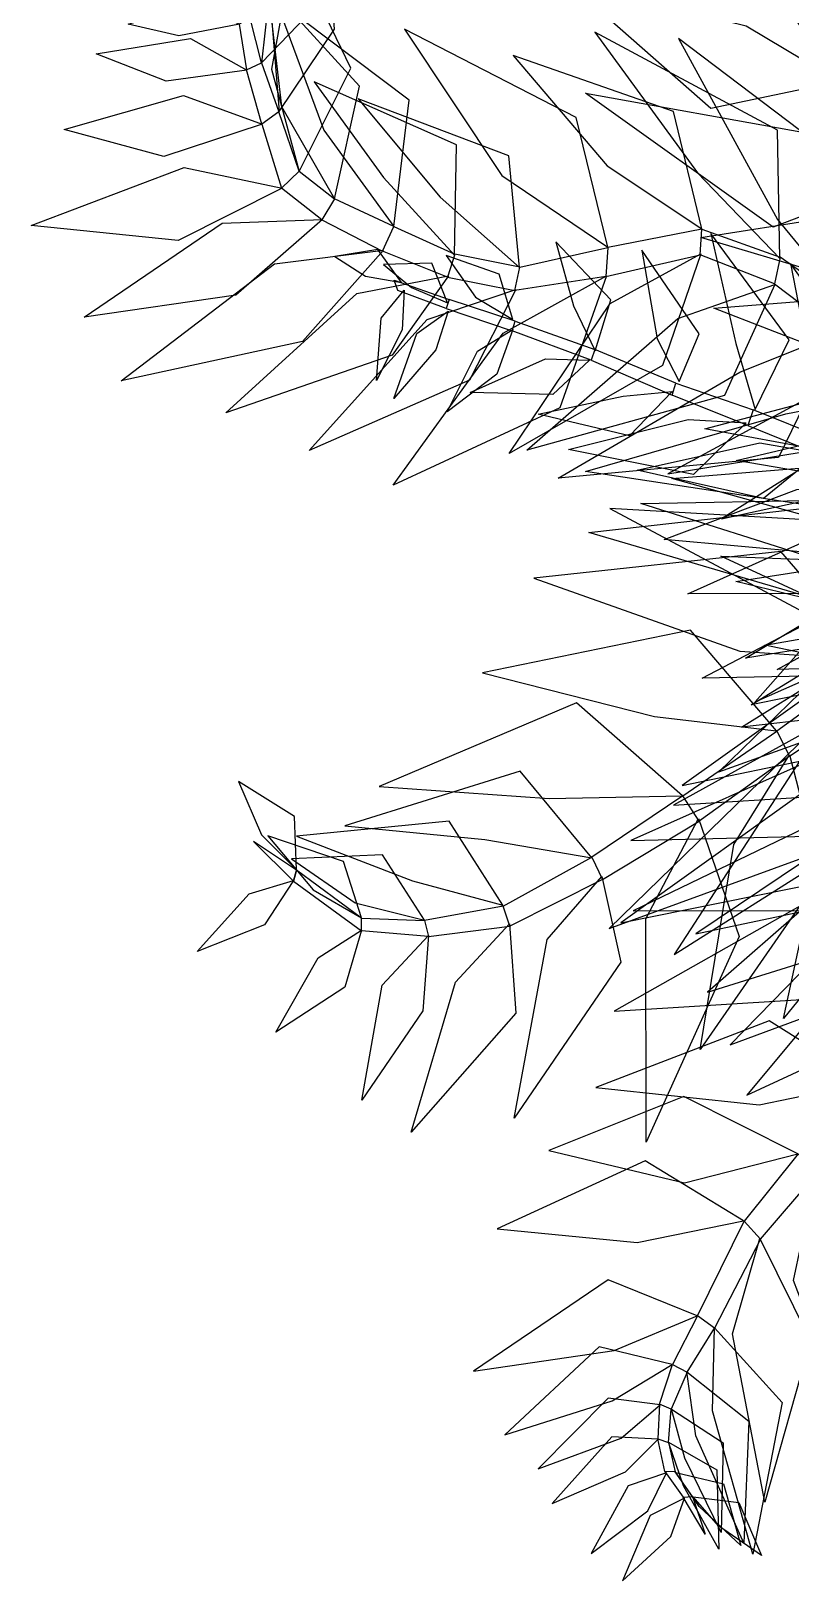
# Model space of a CAD drawing. Extents: x -0.264 to 0.274, y -0.288 to 0.275.
# Drawn here: x -0.01292 to -0.00353, y -0.01509 to 0.00407 of the extents above; entities that cross this region are included whole.
import ezdxf

# ---------------------------------------------------------------- set-up
doc = ezdxf.new("R2010")
doc.units = 0
doc.linetypes.add('LEAF_G', pattern=[10000, 10000, 0])
doc.layers.get('0').update_dxf_attribs({"linetype": 'CONTINUOUS'})

# ---------------------------------------------------------------- blocks, each defined once
blk = doc.blocks.new('12ZPLT14_LEAF')
at = {"color": 3, "linetype": 'LEAF_G'}
for points in [[(-0.039, 0.019, 238.124), (0.391, 0.526, 236.062), (3.306, -0.563, 234.703), (1.385, 0.526, 237.137)], [(-0.029, 0.019, 238.56), (0.453, 0.57, 240.502), (3.645, -0.534, 241.656), (1.572, 0.57, 239.535)]]:
    blk.add_3dface(points, dxfattribs=at)

msp = doc.modelspace()

# ---------------------------------------------------------------- linework, layer by layer
at = {"color": 3, "linetype": 'BYBLOCK'}
for points in [[(-0.002627, 0.003584, 0.006179), (-0.002931, 0.003447, 0.006161), (-0.003578, 0.004383, 0.006281), (-0.003306, 0.004499, 0.006345)], [(-0.010251, 0.003586, -0.002642), (-0.010066, 0.003674, -0.002642), (-0.010206, 0.004228, -0.003351), (-0.010342, 0.004153, -0.003351)], [(-0.009851, 0.003069, -0.001818), (-0.010062, 0.002917, -0.001818), (-0.010251, 0.003586, -0.002642), (-0.010066, 0.003674, -0.002642)], [(-0.009818, 0.002123, -0.000968), (-0.009601, 0.002334, -0.000968), (-0.009851, 0.003069, -0.001818), (-0.010062, 0.002917, -0.001818)], [(-0.009163, 0.001992, -0.000084), (-0.009321, 0.001734, -0.000084), (-0.009818, 0.002123, -0.000968), (-0.009601, 0.002334, -0.000968)], [(-0.008571, 0.001347, 0.00078), (-0.008431, 0.001651, 0.00078), (-0.009163, 0.001992, -0.000084), (-0.009321, 0.001734, -0.000084)], [(-0.007674, 0.001307, 0.001447), (-0.007765, 0.001026, 0.001447), (-0.008571, 0.001347, 0.00078), (-0.008431, 0.001651, 0.00078)], [(-0.004642, 0.001302, 0.002455), (-0.004622, 0.001618, 0.002455), (-0.005783, 0.00139, 0.002463), (-0.005809, 0.001034, 0.002463)], [(-0.003653, 0.001273, 0.002359), (-0.003724, 0.000944, 0.002359), (-0.004642, 0.001302, 0.002455), (-0.004622, 0.001618, 0.002455)], [(-0.005783, 0.00139, 0.002463), (-0.005809, 0.001034, 0.002463), (-0.006933, 0.000858, 0.002112), (-0.006874, 0.001148, 0.002112)], [(-0.006933, 0.000858, 0.002112), (-0.006874, 0.001148, 0.002112), (-0.007674, 0.001307, 0.001447), (-0.007765, 0.001026, 0.001447)], [(-0.00293, 0.000342, 0.001799), (-0.002819, 0.000682, 0.001799), (-0.003653, 0.001273, 0.002359), (-0.003724, 0.000944, 0.002359)], [(-0.007747, 0.00075, 0.010856), (-0.007783, 0.000639, 0.010856), (-0.00838, 0.00086, 0.010328), (-0.008426, 0.000989, 0.01019)], [(-0.006967, 0.000363, 0.01117), (-0.006929, 0.000481, 0.01117), (-0.007747, 0.00075, 0.010856), (-0.007783, 0.000639, 0.010856)], [(-0.005947, 0.000131, 0.011341), (-0.00599, -0.000002, 0.011341), (-0.006967, 0.000363, 0.01117), (-0.006929, 0.000481, 0.01117)], [(-0.00499, -0.000433, 0.011371), (-0.004942, -0.000286, 0.011371), (-0.005947, 0.000131, 0.011341), (-0.00599, -0.000002, 0.011341)], [(-0.003989, -0.000615, 0.011139), (-0.004052, -0.00081, 0.011139), (-0.00499, -0.000433, 0.011371), (-0.004942, -0.000286, 0.011371)], [(-0.003151, -0.001177, 0.010703), (-0.003087, -0.000979, 0.010703), (-0.003989, -0.000615, 0.011139), (-0.004052, -0.00081, 0.011139)], [(-0.002303, -0.004065, 0.005242), (-0.002482, -0.003711, 0.005242), (-0.003695, -0.004586, 0.005444), (-0.003538, -0.004896, 0.005444)], [(-0.003695, -0.004586, 0.005444), (-0.003538, -0.004896, 0.005444), (-0.004657, -0.0057, 0.005638), (-0.004858, -0.005388, 0.005638)], [(-0.004657, -0.0057, 0.005638), (-0.004858, -0.005388, 0.005638), (-0.005982, -0.006146, 0.005233), (-0.00585, -0.006419, 0.005233)], [(-0.00967, -0.006442, 0.003618), (-0.009632, -0.006307, 0.003618), (-0.010164, -0.00595, 0.003229), (-0.00967, -0.006442, 0.003618)], [(-0.00883, -0.007056, 0.004074), (-0.008829, -0.0069, 0.004074), (-0.009632, -0.006307, 0.003618), (-0.00967, -0.006442, 0.003618)], [(-0.005982, -0.006146, 0.005233), (-0.00585, -0.006419, 0.005233), (-0.006998, -0.006996, 0.004945), (-0.007079, -0.006749, 0.004945)], [(-0.006998, -0.006996, 0.004945), (-0.007079, -0.006749, 0.004945), (-0.008051, -0.006926, 0.004514), (-0.008002, -0.007125, 0.004514)], [(-0.008051, -0.006926, 0.004514), (-0.008002, -0.007125, 0.004514), (-0.00883, -0.007056, 0.004074), (-0.008829, -0.0069, 0.004074)], [(-0.0032, -0.010054, 0.003585), (-0.003431, -0.009813, 0.003585), (-0.0041, -0.010644, 0.003114), (-0.003898, -0.010869, 0.003114)], [(-0.0041, -0.010644, 0.003114), (-0.003898, -0.010869, 0.003114), (-0.004467, -0.011969, 0.00312), (-0.004678, -0.011815, 0.00312)], [(-0.004467, -0.011969, 0.00312), (-0.004678, -0.011815, 0.00312), (-0.004987, -0.012417, 0.003462), (-0.004804, -0.01251, 0.003462)], [(-0.004987, -0.012417, 0.003462), (-0.004804, -0.01251, 0.003462), (-0.005002, -0.012967, 0.003691), (-0.005146, -0.012908, 0.003691)], [(-0.005002, -0.012967, 0.003691), (-0.005146, -0.012908, 0.003691), (-0.005166, -0.013334, 0.003969), (-0.005033, -0.013379, 0.003969)], [(-0.005166, -0.013334, 0.003969), (-0.005033, -0.013379, 0.003969), (-0.004954, -0.013744, 0.004397), (-0.005078, -0.013739, 0.004397)], [(-0.004954, -0.013744, 0.004397), (-0.005078, -0.013739, 0.004397), (-0.004852, -0.014057, 0.0048), (-0.004736, -0.014048, 0.0048)], [(-0.004852, -0.014057, 0.0048), (-0.004736, -0.014048, 0.0048), (-0.004583, -0.014512, 0.005604), (-0.004852, -0.014057, 0.0048)]]:
    msp.add_3dface(points, dxfattribs=at)

# ---------------------------------------------------------------- block references
at = {"color": 0, "linetype": 'BYBLOCK', "extrusion": (0.910232, 0.410716, 0.052815), "xscale": 0.00075961875, "yscale": 0.00075961875, "zscale": 0.00075961875, "rotation": 356.7147015361817}
msp.add_blockref('12ZPLT14_LEAF', (0.00437, 0.006203, -0.181804), dxfattribs=at)
at = {"color": 0, "linetype": 'BYBLOCK', "extrusion": (0.862104, 0.498671, -0.090024), "xscale": 0.0008440208333333, "yscale": 0.0008440208333333, "zscale": 0.0008440208333333, "rotation": 11.92221627460273}
msp.add_blockref('12ZPLT14_LEAF', (0.003063, 0.005876, -0.202242), dxfattribs=at)
at = {"color": 0, "linetype": 'BYBLOCK', "extrusion": (0.811421, 0.584462, 0), "xscale": 0.0005926666666667, "yscale": 0.0005926666666667, "zscale": 0.0005926666666667, "rotation": 323.1329334893773}
msp.add_blockref('12ZPLT14_LEAF', (0.008256, -0.001838, -0.147583), dxfattribs=at)
at = {"color": 0, "linetype": 'BYBLOCK', "extrusion": (0.876295, 0.481774, 0), "xscale": 0.0003527777777778, "yscale": 0.0003527777777778, "zscale": 0.0003527777777778, "rotation": 313.5844495043009}
msp.add_blockref('12ZPLT14_LEAF', (0.008624, -0.003364, -0.091063), dxfattribs=at)
at = {"color": 0, "linetype": 'BYBLOCK', "extrusion": (0.902113, 0.4315, 0), "xscale": 0.0004656666666667, "yscale": 0.0004656666666667, "zscale": 0.0004656666666667, "rotation": 318.4231108309654}
msp.add_blockref('12ZPLT14_LEAF', (0.007663, -0.002658, -0.118582), dxfattribs=at)
at = {"color": 0, "linetype": 'BYBLOCK', "extrusion": (0.711065, 0.684871, -0.159178), "xscale": 0.0006879166666667, "yscale": 0.0006879166666667, "zscale": 0.0006879166666667, "rotation": 331.1434003233085}
msp.add_blockref('12ZPLT14_LEAF', (0.008352, -0.001849, -0.16918), dxfattribs=at)
at = {"color": 0, "linetype": 'BYBLOCK', "extrusion": (0.656912, 0.724923, -0.207252), "xscale": 0.000809625, "yscale": 0.000809625, "zscale": 0.000809625, "rotation": 38.12844069847289}
msp.add_blockref('12ZPLT14_LEAF', (0.00136, 0.004774, -0.193892), dxfattribs=at)
at = {"color": 0, "linetype": 'BYBLOCK', "extrusion": (0.529089, 0.834062, -0.156223), "xscale": 0.0009569097222222, "yscale": 0.0009569097222222, "zscale": 0.0009569097222222, "rotation": 41.51140519085612}
msp.add_blockref('12ZPLT14_LEAF', (0.000691, 0.003904, -0.22869), dxfattribs=at)
at = {"color": 0, "linetype": 'BYBLOCK', "extrusion": (0.693605, 0.690927, -0.203797), "xscale": 0.0006321777777778, "yscale": 0.0006321777777778, "zscale": 0.0006321777777778, "rotation": 358.6016797508335}
msp.add_blockref('12ZPLT14_LEAF', (0.002264, 0.005381, -0.151673), dxfattribs=at)
at = {"color": 0, "linetype": 'BYBLOCK', "extrusion": (0.514383, 0.836886, -0.187169), "xscale": 0.0006879166666667, "yscale": 0.0006879166666667, "zscale": 0.0006879166666667, "rotation": 333.4084106607308}
msp.add_blockref('12ZPLT14_LEAF', (0.008862, -0.000715, -0.167133), dxfattribs=at)
at = {"color": 0, "linetype": 'BYBLOCK', "extrusion": (0.406046, 0.876354, -0.259094), "xscale": 0.00075961875, "yscale": 0.00075961875, "zscale": 0.00075961875, "rotation": 341.2171047013917}
msp.add_blockref('12ZPLT14_LEAF', (0.008361, 0.000153, -0.183379), dxfattribs=at)
at = {"color": 0, "linetype": 'BYBLOCK', "extrusion": (0.205731, 0.959403, -0.192929), "xscale": 0.0007655277777778, "yscale": 0.0007655277777778, "zscale": 0.0007655277777778, "rotation": 1.170612520514033}
msp.add_blockref('12ZPLT14_LEAF', (0.003864, 0.002354, -0.182619), dxfattribs=at)
at = {"color": 0, "linetype": 'BYBLOCK', "extrusion": (0.072392, 0.997376, 0), "xscale": 0.000809625, "yscale": 0.000809625, "zscale": 0.000809625, "rotation": 342.4599901946296}
msp.add_blockref('12ZPLT14_LEAF', (0.005888, 0.00244, -0.192173), dxfattribs=at)
at = {"color": 0, "linetype": 'BYBLOCK', "extrusion": (0.587764, 0.809032, 0), "xscale": 0.0009144, "yscale": 0.0009144, "zscale": 0.0009144, "rotation": 48.08304670363599}
msp.add_blockref('12ZPLT14_LEAF', (0.000264, 0.002923, -0.218085), dxfattribs=at)
at = {"color": 0, "linetype": 'BYBLOCK', "extrusion": (0.308192, 0.948517, 0.073026), "xscale": 0.0008128, "yscale": 0.0008128, "zscale": 0.0008128, "rotation": 14.38302986714207}
msp.add_blockref('12ZPLT14_LEAF', (0.00292, 0.001823, -0.19399), dxfattribs=at)
at = {"color": 0, "linetype": 'BYBLOCK', "extrusion": (0.686964, 0.694684, 0.213294), "xscale": 0.0010540118055556, "yscale": 0.0010540118055556, "zscale": 0.0010540118055556, "rotation": 43.5825027893686}
msp.add_blockref('12ZPLT14_LEAF', (-0.00041, 0.00178, -0.251219), dxfattribs=at)
at = {"color": 0, "linetype": 'BYBLOCK', "extrusion": (0.058478, 0.981669, -0.181401), "xscale": 0.0007196666666667, "yscale": 0.0007196666666667, "zscale": 0.0007196666666667, "rotation": 345.1635325028671}
msp.add_blockref('12ZPLT14_LEAF', (0.004727, 0.00264, -0.170806), dxfattribs=at)
at = {"color": 0, "linetype": 'BYBLOCK', "extrusion": (0.760802, 0.612447, 0.214682), "xscale": 0.0012065, "yscale": 0.0012065, "zscale": 0.0012065, "rotation": 54.95498132351153}
msp.add_blockref('12ZPLT14_LEAF', (-0.000858, 0.000528, -0.287848), dxfattribs=at)
at = {"color": 0, "linetype": 'BYBLOCK', "extrusion": (0.499707, 0.841216, 0.206514), "xscale": 0.0008321145833333, "yscale": 0.0008321145833333, "zscale": 0.0008321145833333, "rotation": 13.53271831886389}
msp.add_blockref('12ZPLT14_LEAF', (0.001724, 0.001281, -0.199365), dxfattribs=at)
at = {"color": 0, "linetype": 'BYBLOCK', "extrusion": (0.280936, 0.864632, -0.416518), "xscale": 0.0006716888888889, "yscale": 0.0006716888888889, "zscale": 0.0006716888888889, "rotation": 346.5953295029091}
msp.add_blockref('12ZPLT14_LEAF', (0.007719, 0.000773, -0.161853), dxfattribs=at)
at = {"color": 0, "linetype": 'BYBLOCK', "extrusion": (0.177947, 0.923569, -0.339639), "xscale": 0.0006716888888889, "yscale": 0.0006716888888889, "zscale": 0.0006716888888889, "rotation": 349.0157666197003}
msp.add_blockref('12ZPLT14_LEAF', (0.006986, 0.001864, -0.161106), dxfattribs=at)
at = {"color": 0, "linetype": 'BYBLOCK', "extrusion": (0.636265, 0.744762, 0.201235), "xscale": 0.000904875, "yscale": 0.000904875, "zscale": 0.000904875, "rotation": 25.72716509511028}
msp.add_blockref('12ZPLT14_LEAF', (0.000277, 0.000494, -0.21775), dxfattribs=at)
at = {"color": 0, "linetype": 'BYBLOCK', "extrusion": (0.691828, 0.722062, 0), "xscale": 0.0012065, "yscale": 0.0012065, "zscale": 0.0012065, "rotation": 66.36511019242111}
msp.add_blockref('12ZPLT14_LEAF', (-0.001886, 0.002438, -0.288374), dxfattribs=at)
at = {"color": 0, "linetype": 'BYBLOCK', "extrusion": (0.676143, 0.736771, 0), "xscale": 0.001016, "yscale": 0.001016, "zscale": 0.001016, "rotation": 58.02813427614385}
msp.add_blockref('12ZPLT14_LEAF', (-0.001021, 0.006768, -0.243316), dxfattribs=at)
at = {"color": 0, "linetype": 'BYBLOCK', "extrusion": (0.809017, 0.587785, 0), "xscale": 0.0011094861111111, "yscale": 0.0011094861111111, "zscale": 0.0011094861111111, "rotation": 59.2428066263919}
msp.add_blockref('12ZPLT14_LEAF', (-0.001794, 0.004634, -0.265376), dxfattribs=at)
at = {"color": 0, "linetype": 'BYBLOCK', "extrusion": (0.306374, 0.942923, -0.130501), "xscale": 0.0009652, "yscale": 0.0009652, "zscale": 0.0009652, "rotation": 60.09770360445885}
msp.add_blockref('12ZPLT14_LEAF', (0.000465, 0.001433, -0.232692), dxfattribs=at)
at = {"color": 0, "linetype": 'BYBLOCK', "extrusion": (0.295976, 0.91092, -0.287442), "xscale": 0.0008875888888889, "yscale": 0.0008875888888889, "zscale": 0.0008875888888889, "rotation": 37.86220725127892}
msp.add_blockref('12ZPLT14_LEAF', (0.000553, 0.002446, -0.214871), dxfattribs=at)
at = {"color": 0, "linetype": 'BYBLOCK', "extrusion": (0.579976, 0.79452, -0.179905), "xscale": 0.0004656666666667, "yscale": 0.0004656666666667, "zscale": 0.0004656666666667, "rotation": 11.52196058346811}
msp.add_blockref('12ZPLT14_LEAF', (0.002853, 0.010433, -0.115876), dxfattribs=at)
at = {"color": 0, "linetype": 'BYBLOCK', "extrusion": (0.300797, 0.925757, -0.229117), "xscale": 0.0008128, "yscale": 0.0008128, "zscale": 0.0008128, "rotation": 53.75431850018863}
msp.add_blockref('12ZPLT14_LEAF', (0.000369, 0.0038, -0.197016), dxfattribs=at)
at = {"color": 0, "linetype": 'BYBLOCK', "extrusion": (0.56226, 0.800396, 0.207916), "xscale": 0.0003527777777778, "yscale": 0.0003527777777778, "zscale": 0.0003527777777778, "rotation": 9.956138699033174}
msp.add_blockref('12ZPLT14_LEAF', (0.003872, 0.011771, -0.084759), dxfattribs=at)
at = {"color": 0, "linetype": 'BYBLOCK', "extrusion": (0.521134, 0.818863, -0.240588), "xscale": 0.0003175, "yscale": 0.0003175, "zscale": 0.0003175, "rotation": 352.7937490172275}
msp.add_blockref('12ZPLT14_LEAF', (0.005081, 0.010237, -0.08147), dxfattribs=at)
at = {"color": 0, "linetype": 'BYBLOCK', "extrusion": (-0.260455, 0.910203, -0.322015), "xscale": 0.0002469444444444, "yscale": 0.0002469444444444, "zscale": 0.0002469444444444, "rotation": 328.8499255982846}
msp.add_blockref('12ZPLT14_LEAF', (0.007752, 0.010781, -0.059185), dxfattribs=at)
at = {"color": 0, "linetype": 'BYBLOCK', "extrusion": (0.610524, 0.742525, -0.275529), "xscale": 0.0004741333333333, "yscale": 0.0004741333333333, "zscale": 0.0004741333333333, "rotation": 5.990364599136128}
msp.add_blockref('12ZPLT14_LEAF', (0.001738, 0.009523, -0.118656), dxfattribs=at)
at = {"color": 0, "linetype": 'BYBLOCK', "extrusion": (0.48957, 0.871964, 0), "xscale": 0.0005503333333333, "yscale": 0.0005503333333333, "zscale": 0.0005503333333333, "rotation": 7.773910575086896}
msp.add_blockref('12ZPLT14_LEAF', (0.001508, 0.010076, -0.133589), dxfattribs=at)
at = {"color": 0, "linetype": 'BYBLOCK', "extrusion": (0.038559, 0.984959, -0.168429), "xscale": 0.0002822222222222, "yscale": 0.0002822222222222, "zscale": 0.0002822222222222, "rotation": 333.2437326221656}
msp.add_blockref('12ZPLT14_LEAF', (0.006977, 0.011027, -0.068982), dxfattribs=at)
at = {"color": 0, "linetype": 'BYBLOCK', "extrusion": (-0.024868, 0.909933, -0.414009), "xscale": 0.0002645833333333, "yscale": 0.0002645833333333, "zscale": 0.0002645833333333, "rotation": 330.9316780708809}
msp.add_blockref('12ZPLT14_LEAF', (0.007747, 0.010249, -0.066774), dxfattribs=at)
at = {"color": 0, "linetype": 'BYBLOCK', "extrusion": (0.400358, 0.916359, 0), "xscale": 0.000607695, "yscale": 0.000607695, "zscale": 0.000607695, "rotation": 26.91362838816688}
msp.add_blockref('12ZPLT14_LEAF', (0.00129, 0.009455, -0.147194), dxfattribs=at)
at = {"color": 0, "linetype": 'BYBLOCK', "extrusion": (0.301959, 0.929335, 0.212502), "xscale": 0.0007196666666667, "yscale": 0.0007196666666667, "zscale": 0.0007196666666667, "rotation": 44.99477001977236}
msp.add_blockref('12ZPLT14_LEAF', (0.000531, 0.00742, -0.17241), dxfattribs=at)
at = {"color": 0, "linetype": 'BYBLOCK', "extrusion": (0.306899, 0.944538, 0.116883), "xscale": 0.0006321777777778, "yscale": 0.0006321777777778, "zscale": 0.0006321777777778, "rotation": 41.99648282158312}
msp.add_blockref('12ZPLT14_LEAF', (0.000953, 0.008521, -0.152035), dxfattribs=at)
at = {"color": 0, "linetype": 'BYBLOCK', "extrusion": (-0.882088, 0.464182, -0.08035), "xscale": 0.0012065, "yscale": 0.0012065, "zscale": 0.0012065, "rotation": 71.85811183998969}
msp.add_blockref('12ZPLT14_LEAF', (0.001613, 0.001704, -0.288197), dxfattribs=at)
at = {"color": 0, "linetype": 'BYBLOCK', "extrusion": (-0.906342, 0.418351, -0.059384), "xscale": 0.0011094861111111, "yscale": 0.0011094861111111, "zscale": 0.0011094861111111, "rotation": 72.42916529799241}
msp.add_blockref('12ZPLT14_LEAF', (0.001832, 0.003549, -0.265384), dxfattribs=at)
at = {"color": 0, "linetype": 'BYBLOCK', "extrusion": (-0.897032, 0.412444, 0.158822), "xscale": 0.001016, "yscale": 0.001016, "zscale": 0.001016, "rotation": 40.25821777117617}
msp.add_blockref('12ZPLT14_LEAF', (0.002319, 0.005365, -0.242481), dxfattribs=at)
at = {"color": 0, "linetype": 'BYBLOCK', "extrusion": (-0.307856, 0.933822, 0.182212), "xscale": 0.0009569097222222, "yscale": 0.0009569097222222, "zscale": 0.0009569097222222, "rotation": 4.457616008635196}
msp.add_blockref('12ZPLT14_LEAF', (0.002529, 0.005248, -0.230251), dxfattribs=at)
at = {"color": 0, "linetype": 'BYBLOCK', "extrusion": (-0.45008, 0.891857, 0.044937), "xscale": 0.0008995833333333, "yscale": 0.0008995833333333, "zscale": 0.0008995833333333, "rotation": 0.3279342980702916}
msp.add_blockref('12ZPLT14_LEAF', (0.003916, 0.005327, -0.21656), dxfattribs=at)
at = {"color": 0, "linetype": 'BYBLOCK', "extrusion": (-0.860409, 0.463414, 0.212001), "xscale": 0.0009569097222222, "yscale": 0.0009569097222222, "zscale": 0.0009569097222222, "rotation": 24.44855641870884}
msp.add_blockref('12ZPLT14_LEAF', (0.003185, 0.006709, -0.22807), dxfattribs=at)
at = {"color": 0, "linetype": 'BYBLOCK', "extrusion": (-0.445525, 0.868355, -0.217872), "xscale": 0.0007902222222222, "yscale": 0.0007902222222222, "zscale": 0.0007902222222222, "rotation": 0.4853307192192116}
msp.add_blockref('12ZPLT14_LEAF', (0.005406, 0.004759, -0.192031), dxfattribs=at)
at = {"color": 0, "linetype": 'BYBLOCK', "extrusion": (-0.805927, 0.58554, 0.087318), "xscale": 0.0008995833333333, "yscale": 0.0008995833333333, "zscale": 0.0008995833333333, "rotation": 24.04240939826841}
msp.add_blockref('12ZPLT14_LEAF', (0.003924, 0.007788, -0.215782), dxfattribs=at)
at = {"color": 0, "linetype": 'BYBLOCK', "extrusion": (-0.910155, 0.264049, 0.319212), "xscale": 0.0012065, "yscale": 0.0012065, "zscale": 0.0012065, "rotation": 23.21718438188041}
msp.add_blockref('12ZPLT14_LEAF', (0.004143, 0.000333, -0.288191), dxfattribs=at)
at = {"color": 0, "linetype": 'BYBLOCK', "extrusion": (-0.694715, 0.691071, -0.199482), "xscale": 0.0007902222222222, "yscale": 0.0007902222222222, "zscale": 0.0007902222222222, "rotation": 2.313701336929975}
msp.add_blockref('12ZPLT14_LEAF', (0.004513, 0.007852, -0.192863), dxfattribs=at)
at = {"color": 0, "linetype": 'BYBLOCK', "extrusion": (-0.522121, 0.776861, -0.351963), "xscale": 0.0008440208333333, "yscale": 0.0008440208333333, "zscale": 0.0008440208333333, "rotation": 355.0605140125101}
msp.add_blockref('12ZPLT14_LEAF', (0.007062, 0.004589, -0.20496), dxfattribs=at)
at = {"color": 0, "linetype": 'BYBLOCK', "extrusion": (-0.880301, 0.447252, 0.158229), "xscale": 0.0011094861111111, "yscale": 0.0011094861111111, "zscale": 0.0011094861111111, "rotation": 18.23305469868124}
msp.add_blockref('12ZPLT14_LEAF', (0.004852, 0.001707, -0.265745), dxfattribs=at)
at = {"color": 0, "linetype": 'BYBLOCK', "extrusion": (-0.797688, 0.579554, 0.166764), "xscale": 0.001016, "yscale": 0.001016, "zscale": 0.001016, "rotation": 20.74333543133366}
msp.add_blockref('12ZPLT14_LEAF', (0.005277, 0.003125, -0.24439), dxfattribs=at)
at = {"color": 0, "linetype": 'BYBLOCK', "extrusion": (-0.676097, 0.725822, -0.12679), "xscale": 0.00075961875, "yscale": 0.00075961875, "zscale": 0.00075961875, "rotation": 20.69332130735222}
msp.add_blockref('12ZPLT14_LEAF', (0.005337, 0.008913, -0.185384), dxfattribs=at)
at = {"color": 0, "linetype": 'BYBLOCK', "extrusion": (-0.392978, 0.774504, -0.495694), "xscale": 0.0006879166666667, "yscale": 0.0006879166666667, "zscale": 0.0006879166666667, "rotation": 3.504679806709003}
msp.add_blockref('12ZPLT14_LEAF', (0.008139, 0.003095, -0.169086), dxfattribs=at)
at = {"color": 0, "linetype": 'BYBLOCK', "extrusion": (0.276232, 0.942063, -0.1903), "xscale": 0.0003175, "yscale": 0.0003175, "zscale": 0.0003175, "rotation": 336.1998635572548}
msp.add_blockref('12ZPLT14_LEAF', (0.007477, 0.001859, -0.085026), dxfattribs=at)
at = {"color": 0, "linetype": 'BYBLOCK', "extrusion": (-0.714823, 0.699306, 0), "xscale": 0.00086121875, "yscale": 0.00086121875, "zscale": 0.00086121875, "rotation": 0.2922020955909724}
msp.add_blockref('12ZPLT14_LEAF', (0.00555, 0.003593, -0.208969), dxfattribs=at)
at = {"color": 0, "linetype": 'BYBLOCK', "extrusion": (-0.297612, 0.902749, -0.310598), "xscale": 0.0005926666666667, "yscale": 0.0005926666666667, "zscale": 0.0005926666666667, "rotation": 356.8464679959272}
msp.add_blockref('12ZPLT14_LEAF', (0.008854, 0.003397, -0.146898), dxfattribs=at)
at = {"color": 0, "linetype": 'BYBLOCK', "extrusion": (0.006248, 0.991868, -0.127121), "xscale": 0.0003527777777778, "yscale": 0.0003527777777778, "zscale": 0.0003527777777778, "rotation": 341.2249082502394}
msp.add_blockref('12ZPLT14_LEAF', (0.008795, 0.003143, -0.091569), dxfattribs=at)
at = {"color": 0, "linetype": 'BYBLOCK', "extrusion": (-0.225317, 0.935649, -0.271648), "xscale": 0.0004656666666667, "yscale": 0.0004656666666667, "zscale": 0.0004656666666667, "rotation": 333.6605341789082}
msp.add_blockref('12ZPLT14_LEAF', (0.009457, 0.003008, -0.116977), dxfattribs=at)
at = {"color": 0, "linetype": 'BYBLOCK', "extrusion": (-0.804946, 0.584828, -0.100192), "xscale": 0.0005503333333333, "yscale": 0.0005503333333333, "zscale": 0.0005503333333333, "rotation": 29.73420136908086}
msp.add_blockref('12ZPLT14_LEAF', (0.006613, 0.010016, -0.134446), dxfattribs=at)
at = {"color": 0, "linetype": 'BYBLOCK', "extrusion": (-0.937375, -0.123703, 0.325616), "xscale": 0.0002645833333333, "yscale": 0.0002645833333333, "zscale": 0.0002645833333333, "rotation": 346.9579055640137}
msp.add_blockref('12ZPLT14_LEAF', (0.013322, 0.002374, -0.055281), dxfattribs=at)
at = {"color": 0, "linetype": 'BYBLOCK', "extrusion": (-0.858519, 0.505362, 0.086916), "xscale": 0.0005334, "yscale": 0.0005334, "zscale": 0.0005334, "rotation": 40.39078445619737}
msp.add_blockref('12ZPLT14_LEAF', (0.007379, 0.011287, -0.127866), dxfattribs=at)
at = {"color": 0, "linetype": 'BYBLOCK', "extrusion": (-0.727648, 0.675508, -0.119238), "xscale": 0.000809625, "yscale": 0.000809625, "zscale": 0.000809625, "rotation": 0.210233714694756}
msp.add_blockref('12ZPLT14_LEAF', (0.00683, 0.003619, -0.197337), dxfattribs=at)
at = {"color": 0, "linetype": 'BYBLOCK', "extrusion": (-0.862056, 0.470503, 0.188378), "xscale": 0.0004741333333333, "yscale": 0.0004741333333333, "zscale": 0.0004741333333333, "rotation": 46.17161478004393}
msp.add_blockref('12ZPLT14_LEAF', (0.008096, 0.012107, -0.112361), dxfattribs=at)
at = {"color": 0, "linetype": 'BYBLOCK', "extrusion": (-0.880772, 0.407658, 0.240948), "xscale": 0.0004191, "yscale": 0.0004191, "zscale": 0.0004191, "rotation": 38.57502728196478}
msp.add_blockref('12ZPLT14_LEAF', (0.008622, 0.012644, -0.098076), dxfattribs=at)
at = {"color": 0, "linetype": 'BYBLOCK', "extrusion": (-0.669594, 0.742727, 0), "xscale": 0.0007112, "yscale": 0.0007112, "zscale": 0.0007112, "rotation": 352.2179710187746}
msp.add_blockref('12ZPLT14_LEAF', (0.00791, 0.004196, -0.174574), dxfattribs=at)
at = {"color": 0, "linetype": 'BYBLOCK', "extrusion": (-0.687624, 0.71871, -0.103098), "xscale": 0.00075961875, "yscale": 0.00075961875, "zscale": 0.00075961875, "rotation": 329.7436733889182}
msp.add_blockref('12ZPLT14_LEAF', (0.009276, 0.003038, -0.186271), dxfattribs=at)
at = {"color": 0, "linetype": 'BYBLOCK', "extrusion": (-0.656657, 0.738718, -0.151975), "xscale": 0.0006879166666667, "yscale": 0.0006879166666667, "zscale": 0.0006879166666667, "rotation": 345.1051461654927}
msp.add_blockref('12ZPLT14_LEAF', (0.010154, 0.002248, -0.169744), dxfattribs=at)
at = {"color": 0, "linetype": 'BYBLOCK', "extrusion": (-0.809017, 0.587785, 0), "xscale": 0.0005926666666667, "yscale": 0.0005926666666667, "zscale": 0.0005926666666667, "rotation": 0.2025419343992667}
msp.add_blockref('12ZPLT14_LEAF', (0.012327, 0.003109, -0.144545), dxfattribs=at)
at = {"color": 0, "linetype": 'BYBLOCK', "extrusion": (-0.889519, 0.456899, 0), "xscale": 0.0004656666666667, "yscale": 0.0004656666666667, "zscale": 0.0004656666666667, "rotation": 1.792747783823466}
msp.add_blockref('12ZPLT14_LEAF', (0.013338, 0.003453, -0.112325), dxfattribs=at)
at = {"color": 0, "linetype": 'BYBLOCK', "extrusion": (-0.905452, 0.36644, 0.214194), "xscale": 0.0003527777777778, "yscale": 0.0003527777777778, "zscale": 0.0003527777777778, "rotation": 1.089600044761047}
msp.add_blockref('12ZPLT14_LEAF', (0.013909, 0.00363, -0.083446), dxfattribs=at)
at = {"color": 0, "linetype": 'BYBLOCK', "extrusion": (-0.919752, 0.302159, 0.250513), "xscale": 0.0003175, "yscale": 0.0003175, "zscale": 0.0003175, "rotation": 359.5368400885785}
msp.add_blockref('12ZPLT14_LEAF', (0.014292, 0.003657, -0.07403), dxfattribs=at)
at = {"color": 0, "linetype": 'BYBLOCK', "extrusion": (-0.942138, -0.001475, 0.335223), "xscale": 0.0002822222222222, "yscale": 0.0002822222222222, "zscale": 0.0002822222222222, "rotation": 350.4074828654882}
msp.add_blockref('12ZPLT14_LEAF', (0.013753, 0.002456, -0.061058), dxfattribs=at)

doc.saveas('drawing.dxf')
